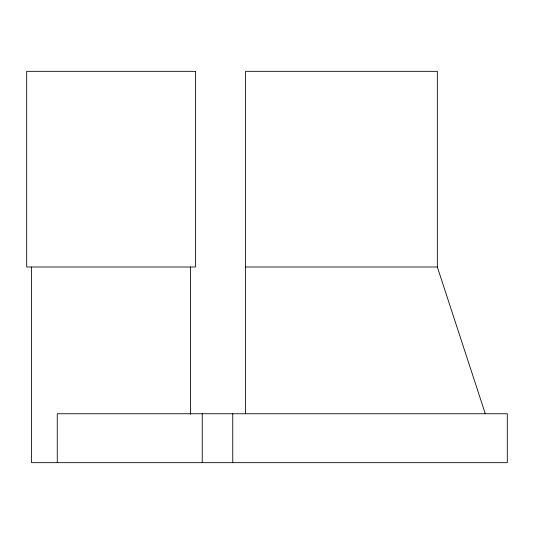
<?xml version="1.0" encoding="UTF-8"?>
<svg xmlns="http://www.w3.org/2000/svg" width="534" height="534" viewBox="0 0 534 534"><rect width="100%" height="100%" fill="white"/><g stroke="black" fill="none" stroke-linecap="round" stroke-linejoin="round"><path stroke-width="0.8" d="M245.6 267L437.353 267L485.286 413.75M437.353 267L437.353 71.336L245.6 71.336L245.6 413.75M232.757 413.75L232.757 462.664M202.232 413.75L202.232 462.664M190.571 267L190.571 414.371M57.271 462.664L57.271 413.75L507.3 413.75L507.3 462.664L31.593 462.664L31.593 267M195.457 71.336L26.7 71.336L26.7 267L195.457 267L195.457 71.336"/></g></svg>
